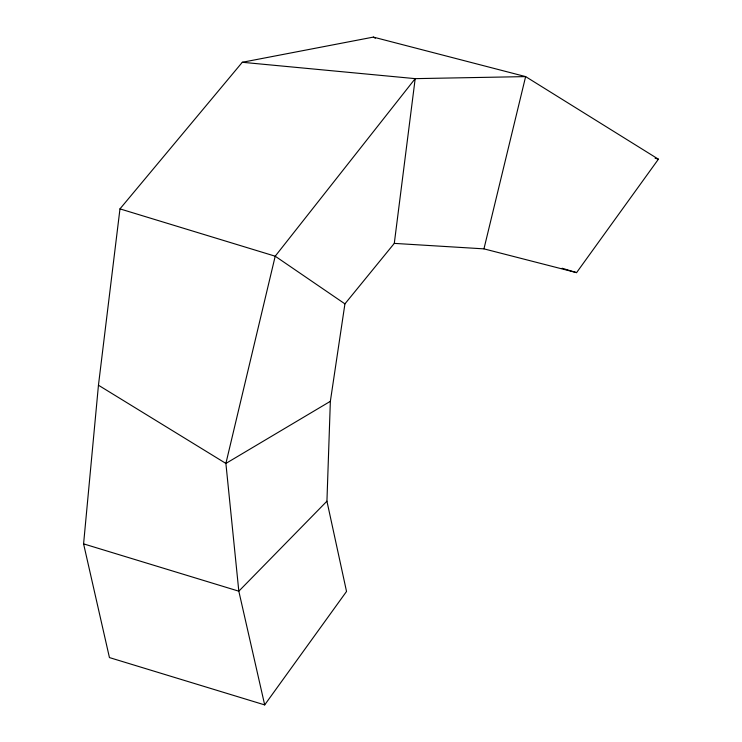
<?xml version="1.0" encoding="UTF-8"?>
<svg xmlns="http://www.w3.org/2000/svg" width="742" height="742" viewBox="0 0 742 742"><rect width="100%" height="100%" fill="white"/><g stroke="black" fill="none" stroke-linecap="round" stroke-linejoin="round"><path stroke-width="1.11" d="M483.951 248.858L525.633 76.602L373.347 37.1L242.3 62.282L119.972 208.882L98.454 385.219L83.586 543.867L109.445 657.579L264.681 704.9L346.533 591.457L326.934 501.184L330.357 401.32L344.928 303.868L394.29 243.385L415.195 78.643L525.633 76.602L658.414 159.196L576.571 272.639L483.951 248.858L394.29 243.385M326.934 501.184L238.822 591.188L264.681 704.9M330.357 401.32L225.893 463.435L98.454 385.219M242.3 62.282L415.195 78.643L275.208 256.203L225.893 463.435L238.822 591.188L83.586 543.867M655.084 158.185L658.414 159.196M562.148 268.242L576.571 272.639M119.972 208.882L275.208 256.203L344.928 303.868M373.347 37.1L375.35 38.25"/></g></svg>
